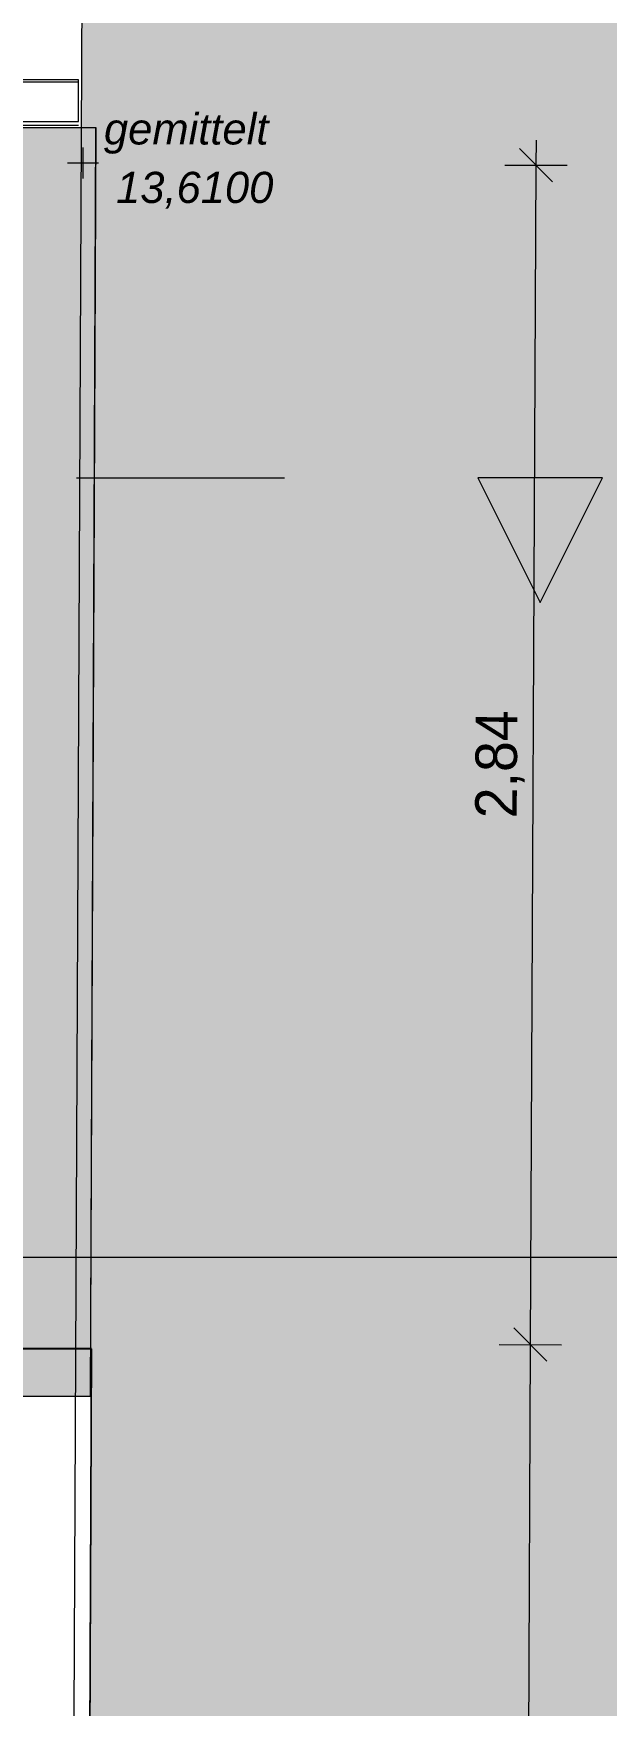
# Model space of a CAD drawing. Header units: metres. Extents: x -4 to 206, y -18 to 45.
# Drawn here: x 52.081 to 53.46, y -5.083 to -1.057 of the extents above; entities that cross this region are included whole.
import ezdxf

# ---------------------------------------------------------------- set-up
doc = ezdxf.new("R2010")
doc.units = ezdxf.units.M
doc.header["$MEASUREMENT"] = 0
doc.set_wipeout_variables(frame=1)
doc.linetypes.add('Untersicht', pattern=[0.001, 0.0005, -0.0005])
doc.linetypes.add('Wipeout_Contour', pattern=[1, 0, -1])
for name, color, linetype in [('3._DD PP STG2_4_000 Achsraster', 7, 'Continuous'), ('3._DD PP STG2_4_140 Brüstung', 7, 'Continuous'), ('3._DD PP STG2_4_330 Dachaufbau', 7, 'Continuous'), ('3._DD PP STG2_4_611 Entwässerung', 7, 'Continuous'), ('3._DD PP STG2_4_725 Nachbarbebauung', 7, 'Continuous'), ('3._DD PP STG2_4_851 Marker Schnitt', 7, 'Continuous'), ('3._DD PP STG2_4_910 Allgemein Lageplan Höhen', 7, 'Continuous'), ('3._DD PP STG2_4_950 Polierplan Bemaßung', 7, 'Continuous'), ('3._DD PP STG2_4_Neubau_840 Baulinien', 7, 'Continuous')]:
    doc.layers.add(name, color=color, linetype=linetype)
doc.styles.add('ERSTELLTER_STIL_2', font='')
doc.styles.add('ERSTELLTER_STIL_3', font='arialbi.ttf')
doc.styles.get('ERSTELLTER_STIL_2').set_extended_font_data('Eurostile')

msp = doc.modelspace()

# ---------------------------------------------------------------- hatches: boundary and pattern name
at = {"layer": '3._DD PP STG2_4_725 Nachbarbebauung', "linetype": 'Continuous', "lineweight": 0, "true_color": 0x1f1f1f}
msp.add_hatch(color=250, dxfattribs=at).paths.add_polyline_path([(52.2035, 0.426), (52.1486, -11.3318), (57.2775, -10.3991), (57.2775, 1.9963), (52.214, 1.9963)])
at = {"layer": '3._DD PP STG2_4_851 Marker Schnitt', "linetype": 'Continuous', "lineweight": 0, "true_color": 0x000000}
msp.add_hatch(color=18, dxfattribs=at).paths.add_polyline_path([(53.45, -2.127), (53.15, -2.127), (53.3, -2.427)])

# ---------------------------------------------------------------- linework, layer by layer
at = {"layer": '3._DD PP STG2_4_000 Achsraster', "color": 5, "linetype": 'Continuous', "lineweight": 0, "ltscale": 1000}
msp.add_line((31.8, -4.0037), (54.3, -4.0037), dxfattribs=at)
at = {"layer": '3._DD PP STG2_4_611 Entwässerung', "color": 14, "linetype": 'Continuous', "lineweight": 13, "ltscale": 1000, "true_color": 0xa80000}
msp.add_line((52.1887, -1.2787), (48.775, -1.2787), dxfattribs=at)
at = {"layer": '3._DD PP STG2_4_611 Entwässerung', "color": 171, "linetype": 'Continuous', "lineweight": 13, "ltscale": 1000, "true_color": 0x6c6cff, "flags": 128}
for points in [[(52.1887, -1.1687), (48.775, -1.1687)], [(52.1887, -1.1737), (48.775, -1.1737)], [(52.1887, -1.1737), (52.1887, -1.1687)], [(52.1887, -1.2687), (52.1887, -1.1737)], [(48.775, -1.2687), (52.1887, -1.2687)]]:
    msp.add_lwpolyline(points, dxfattribs=at)
at = {"layer": '3._DD PP STG2_4_725 Nachbarbebauung', "color": 8, "linetype": 'Continuous', "lineweight": 13, "ltscale": 1000, "flags": 128}
msp.add_lwpolyline([(52.214, 1.9963), (52.2035, 0.426), (52.1486, -11.3318), (57.2775, -10.3991)], dxfattribs=at)
at = {"layer": '3._DD PP STG2_4_851 Marker Schnitt', "color": 7, "linetype": 'Continuous', "lineweight": 13, "ltscale": 1000, "flags": 128}
msp.add_lwpolyline([(53.45, -2.127), (53.15, -2.127), (53.3, -2.427)], close=True, dxfattribs=at)
at = {"layer": '3._DD PP STG2_4_910 Allgemein Lageplan Höhen', "color": 7, "linetype": 'Continuous', "lineweight": 13, "ltscale": 1000}
for p, q in [((52.1625, -1.3687), (52.2375, -1.3687)), ((52.2, -1.4062), (52.2, -1.3312))]:
    msp.add_line(p, q, dxfattribs=at)
at = {"layer": '3._DD PP STG2_4_950 Polierplan Bemaßung', "color": 1, "linetype": 'Continuous', "lineweight": 13, "ltscale": 1000, "true_color": 0xfb0106}
for p, q in [((53.2902, -1.314), (53.29, -1.374)), ((53.3298, -1.4142), (53.2502, -1.3338)), ((53.215, -1.3736), (53.365, -1.3743)), ((53.29, -1.374), (53.2764, -4.2139)), ((53.3162, -4.2541), (53.2365, -4.1737)), ((53.2014, -4.2135), (53.3514, -4.2142)), ((53.2764, -4.2139), (53.2563, -8.3929))]:
    msp.add_line(p, q, dxfattribs=at)

# ---------------------------------------------------------------- texts
at = {"layer": '3._DD PP STG2_4_910 Allgemein Lageplan Höhen', "color": 7, "linetype": 'Continuous', "lineweight": 13, "char_height": 0.075, "attachment_point": 1, "style": 'ERSTELLTER_STIL_3'}
for s, insert in [('\\A1;{\\pql;\\fArial Italic|b0|i0|c0|p0;\\W1.000000;gemittelt}', (52.2503, -1.2491)), ('\\A1;{\\pql;\\fArial Italic|b0|i0|c0|p0;\\W1.000000; 13,6100}', (52.2503, -1.39))]:
    msp.add_mtext(s, dxfattribs=dict(at, insert=insert))
at = {"layer": '3._DD PP STG2_4_950 Polierplan Bemaßung', "color": 1, "linetype": 'Continuous', "lineweight": 13, "true_color": 0xfb0106, "insert": (53.2624, -2.947), "char_height": 0.1, "width": 0.306373, "attachment_point": 7, "rotation": 89.7254, "style": 'ERSTELLTER_STIL_2'}
msp.add_mtext('\\A1;{\\pql;\\fEurostile|b0|i0|c0|p0;\\W1.000000;2,84}', dxfattribs=at)

# ---------------------------------------------------------------- next in the draw order: wipeouts: each hides what was drawn before it
at = {"color": 254, "linetype": 'Wipeout_Contour', "lineweight": 0, "ltscale": 157.072773}
msp.add_wipeout([(51.9294, -4.4638), (52.2203, -4.2239), (51.9304, -4.2239)], dxfattribs=at).dxf.layer = '3._DD PP STG2_4_140 Brüstung'

# ---------------------------------------------------------------- next in the draw order: wipeouts: each hides what was drawn before it
at = {"color": 254, "linetype": 'Wipeout_Contour', "lineweight": 0, "ltscale": 209.924456}
msp.add_wipeout([(51.9294, -4.4638), (51.9137, -8.1186), (52.2037, -8.1186), (52.2193, -4.4638)], dxfattribs=at).dxf.layer = '3._DD PP STG2_4_140 Brüstung'

# ---------------------------------------------------------------- next in the draw order: wipeouts: each hides what was drawn before it
at = {"color": 254, "linetype": 'Wipeout_Contour', "lineweight": 0, "ltscale": 156.474451}
msp.add_wipeout([(51.9294, -4.4638), (52.2193, -4.4638), (52.2204, -4.2239)], dxfattribs=at).dxf.layer = '3._DD PP STG2_4_140 Brüstung'

# ---------------------------------------------------------------- next in the draw order: wipeouts: each hides what was drawn before it
at = {"color": 254, "linetype": 'Wipeout_Contour', "lineweight": 0, "ltscale": 157.094388}
msp.add_wipeout([(52.2204, -4.2239), (52.2026, -8.3586), (52.2206, -4.2239)], dxfattribs=at).dxf.layer = '3._DD PP STG2_4_140 Brüstung'

# ---------------------------------------------------------------- next in the draw order: linework, layer by layer
at = {"layer": '3._DD PP STG2_4_140 Brüstung', "color": 7, "linetype": 'Continuous', "lineweight": 18, "ltscale": 1000}
for q in [(52.2026, -8.3586), (52.2203, -4.2239)]:
    msp.add_line((52.2204, -4.2239), q, dxfattribs=at)
at = {"layer": '3._DD PP STG2_4_140 Brüstung', "color": 7, "linetype": 'Continuous', "lineweight": 18, "ltscale": 1000, "flags": 128}
msp.add_lwpolyline([(52.2029, -8.3586), (52.2206, -4.2239)], dxfattribs=at)

# ---------------------------------------------------------------- next in the draw order: wipeouts: each hides what was drawn before it
at = {"color": 254, "linetype": 'Wipeout_Contour', "lineweight": 0, "ltscale": 153.251417}
msp.add_wipeout([(52.2204, -4.2236), (48.8151, -4.2236), (52.2203, -4.2239)], dxfattribs=at).dxf.layer = '3._DD PP STG2_4_140 Brüstung'

# ---------------------------------------------------------------- next in the draw order: hatches: boundary and pattern name
at = {"layer": '3._DD PP STG2_4_330 Dachaufbau', "linetype": 'Continuous', "lineweight": 0, "true_color": 0x000000}
h = msp.add_hatch(color=18, dxfattribs=at)
h.paths.add_polyline_path([(52.2175, -4.3387), (52.2306, -1.2835), (45.6209, -1.2835), (45.6209, -1.2987), (48.775, -1.2987), (48.775, -4.3387)])
h.paths.add_polyline_path([(49.5369, -3.7289), (49.5369, -2.1235), (51.1969, -2.1235), (51.1969, -3.7289)], flags=0)

# ---------------------------------------------------------------- next in the draw order: linework, layer by layer
at = {"layer": '3._DD PP STG2_4_140 Brüstung', "color": 7, "linetype": 'Continuous', "lineweight": 18, "ltscale": 1000}
for p in [(48.8151, -4.2239), (52.2204, -4.2239)]:
    msp.add_line(p, (52.2203, -4.2239), dxfattribs=at)
at = {"layer": '3._DD PP STG2_4_140 Brüstung', "color": 7, "linetype": 'Continuous', "lineweight": 18, "ltscale": 1000, "flags": 128}
msp.add_lwpolyline([(52.2206, -4.2236), (48.8151, -4.2236)], dxfattribs=at)

# ---------------------------------------------------------------- next in the draw order: wipeouts: each hides what was drawn before it
at = {"color": 254, "linetype": 'Wipeout_Contour', "lineweight": 0, "ltscale": 157.548862}
msp.add_wipeout([(52.2178, -4.3387), (52.2309, -1.2835), (52.2176, -4.3387)], dxfattribs=at).dxf.layer = '3._DD PP STG2_4_330 Dachaufbau'

# ---------------------------------------------------------------- next in the draw order: linework, layer by layer
at = {"layer": '3._DD PP STG2_4_330 Dachaufbau', "color": 7, "linetype": 'Continuous', "lineweight": 18, "ltscale": 1000, "flags": 128}
for points in [[(45.6209, -1.2835), (52.2306, -1.2835)], [(52.2306, -1.2835), (52.2175, -4.3387)], [(52.2178, -4.3387), (52.2309, -1.2835)], [(52.2175, -4.3387), (48.775, -4.3387)]]:
    msp.add_lwpolyline(points, dxfattribs=at)
at = {"layer": '3._DD PP STG2_4_851 Marker Schnitt', "color": 7, "linetype": 'Untersicht', "lineweight": 13, "ltscale": 1000}
msp.add_line((39.1845, -2.127), (53.15, -2.127), dxfattribs=at)
at = {"layer": '3._DD PP STG2_4_Neubau_840 Baulinien', "color": 76, "linetype": 'Continuous', "lineweight": 13, "ltscale": 1000, "true_color": 0x3f7f02, "flags": 128}
msp.add_lwpolyline([(52.214, 1.9963), (52.2035, 0.426), (52.1486, -11.3318), (33.3665, -14.0306), (33.3591, 1.9963)], dxfattribs=at)

doc.saveas('drawing.dxf')
